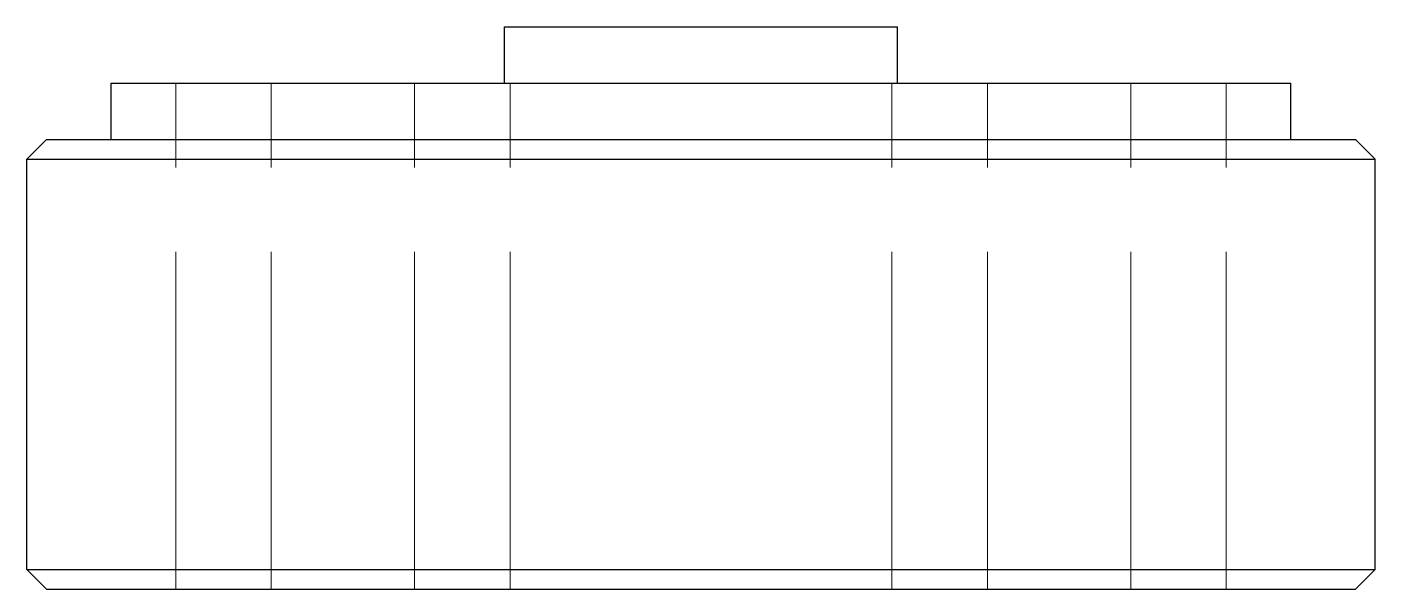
# Model space of a CAD drawing. Header units: millimetres. Extents: x -24 to 24, y -8 to 12.
import ezdxf

# ---------------------------------------------------------------- set-up
doc = ezdxf.new("R2010")
doc.units = ezdxf.units.MM
doc.linetypes.add('ACAD_ISO02W100', pattern=[15, 12, -3])
doc.layers.add('HIDDEN', color=7, linetype='ACAD_ISO02W100', lineweight=13)
doc.layers.add('VISIBLE', color=7, linetype='Continuous', lineweight=25)

msp = doc.modelspace()

# ---------------------------------------------------------------- linework, layer by layer
at = {"layer": 'HIDDEN'}
for p, q in [((-18.7, -8), (-18.7, 10)), ((-15.3, -8), (-15.3, 10)), ((-10.2, -8), (-10.2, 10)), ((-10.2, -8), (-10.2, 10)), ((-6.8, -8), (-6.8, 10)), ((-6.8, -8), (-6.8, 10)), ((6.8, -8), (6.8, 10)), ((6.8, -8), (6.8, 10)), ((10.2, -8), (10.2, 10)), ((10.2, -8), (10.2, 10)), ((15.3, -8), (15.3, 10)), ((18.7, -8), (18.7, 10))]:
    msp.add_line(p, q, dxfattribs=at)
for points in [[(7, 12), (6.824, 12), (6.307, 12), (5.473, 12), (4.364, 12), (3.037, 12), (1.558, 12), (0, 12), (-1.558, 12), (-3.037, 12), (-4.364, 12), (-5.473, 12), (-6.307, 12), (-6.824, 12), (-7, 12)], [(21, 10), (20.473, 10), (18.92, 10), (16.418, 10), (13.093, 10), (9.112, 10), (4.673, 10), (0, 10), (-4.673, 10), (-9.112, 10), (-13.093, 10), (-16.418, 10), (-18.92, 10), (-20.473, 10), (-21, 10)], [(-15.3, 10), (-15.343, 10), (-15.468, 10), (-15.671, 10), (-15.94, 10), (-16.262, 10), (-16.622, 10), (-17, 10), (-17.378, 10), (-17.738, 10), (-18.06, 10), (-18.329, 10), (-18.532, 10), (-18.657, 10), (-18.7, 10)], [(-18.7, 10), (-18.657, 10), (-18.532, 10), (-18.329, 10), (-18.06, 10), (-17.738, 10), (-17.378, 10), (-17, 10), (-16.622, 10), (-16.262, 10), (-15.94, 10), (-15.671, 10), (-15.468, 10), (-15.343, 10), (-15.3, 10)], [(-6.8, 10), (-6.843, 10), (-6.968, 10), (-7.171, 10), (-7.44, 10), (-7.762, 10), (-8.122, 10), (-8.5, 10), (-8.878, 10), (-9.238, 10), (-9.56, 10), (-9.829, 10), (-10.032, 10), (-10.157, 10), (-10.2, 10)], [(-10.2, 10), (-10.157, 10), (-10.032, 10), (-9.829, 10), (-9.56, 10), (-9.238, 10), (-8.878, 10), (-8.5, 10), (-8.122, 10), (-7.762, 10), (-7.44, 10), (-7.171, 10), (-6.968, 10), (-6.843, 10), (-6.8, 10)], [(-6.8, 10), (-6.843, 10), (-6.968, 10), (-7.171, 10), (-7.44, 10), (-7.762, 10), (-8.122, 10), (-8.5, 10), (-8.878, 10), (-9.238, 10), (-9.56, 10), (-9.829, 10), (-10.032, 10), (-10.157, 10), (-10.2, 10)], [(-10.2, 10), (-10.157, 10), (-10.032, 10), (-9.829, 10), (-9.56, 10), (-9.238, 10), (-8.878, 10), (-8.5, 10), (-8.122, 10), (-7.762, 10), (-7.44, 10), (-7.171, 10), (-6.968, 10), (-6.843, 10), (-6.8, 10)], [(7, 10), (6.824, 10), (6.307, 10), (5.473, 10), (4.364, 10), (3.037, 10), (1.558, 10), (0, 10), (-1.558, 10), (-3.037, 10), (-4.364, 10), (-5.473, 10), (-6.307, 10), (-6.824, 10), (-7, 10)], [(-7, 10), (-6.824, 10), (-6.307, 10), (-5.473, 10), (-4.364, 10), (-3.037, 10), (-1.558, 10), (0, 10), (1.558, 10), (3.037, 10), (4.364, 10), (5.473, 10), (6.307, 10), (6.824, 10), (7, 10)], [(10.2, 10), (10.157, 10), (10.032, 10), (9.829, 10), (9.56, 10), (9.238, 10), (8.878, 10), (8.5, 10), (8.122, 10), (7.762, 10), (7.44, 10), (7.171, 10), (6.968, 10), (6.843, 10), (6.8, 10)], [(6.8, 10), (6.843, 10), (6.968, 10), (7.171, 10), (7.44, 10), (7.762, 10), (8.122, 10), (8.5, 10), (8.878, 10), (9.238, 10), (9.56, 10), (9.829, 10), (10.032, 10), (10.157, 10), (10.2, 10)], [(10.2, 10), (10.157, 10), (10.032, 10), (9.829, 10), (9.56, 10), (9.238, 10), (8.878, 10), (8.5, 10), (8.122, 10), (7.762, 10), (7.44, 10), (7.171, 10), (6.968, 10), (6.843, 10), (6.8, 10)], [(6.8, 10), (6.843, 10), (6.968, 10), (7.171, 10), (7.44, 10), (7.762, 10), (8.122, 10), (8.5, 10), (8.878, 10), (9.238, 10), (9.56, 10), (9.829, 10), (10.032, 10), (10.157, 10), (10.2, 10)], [(18.7, 10), (18.657, 10), (18.532, 10), (18.329, 10), (18.06, 10), (17.738, 10), (17.378, 10), (17, 10), (16.622, 10), (16.262, 10), (15.94, 10), (15.671, 10), (15.468, 10), (15.343, 10), (15.3, 10)], [(15.3, 10), (15.343, 10), (15.468, 10), (15.671, 10), (15.94, 10), (16.262, 10), (16.622, 10), (17, 10), (17.378, 10), (17.738, 10), (18.06, 10), (18.329, 10), (18.532, 10), (18.657, 10), (18.7, 10)], [(23.3, 8), (22.716, 8), (20.993, 8), (18.217, 8), (14.527, 8), (10.109, 8), (5.185, 8), (0, 8), (-5.185, 8), (-10.109, 8), (-14.527, 8), (-18.217, 8), (-20.993, 8), (-22.716, 8), (-23.3, 8)], [(21, 8), (20.473, 8), (18.92, 8), (16.418, 8), (13.093, 8), (9.112, 8), (4.673, 8), (0, 8), (-4.673, 8), (-9.112, 8), (-13.093, 8), (-16.418, 8), (-18.92, 8), (-20.473, 8), (-21, 8)], [(-21, 8), (-20.473, 8), (-18.92, 8), (-16.418, 8), (-13.093, 8), (-9.112, 8), (-4.673, 8), (0, 8), (4.673, 8), (9.112, 8), (13.093, 8), (16.418, 8), (18.92, 8), (20.473, 8), (21, 8)], [(24, 7.3), (23.398, 7.3), (21.623, 7.3), (18.764, 7.3), (14.964, 7.3), (10.413, 7.3), (5.341, 7.3), (0, 7.3), (-5.341, 7.3), (-10.413, 7.3), (-14.964, 7.3), (-18.764, 7.3), (-21.623, 7.3), (-23.398, 7.3), (-24, 7.3)], [(24, -7.3), (23.398, -7.3), (21.623, -7.3), (18.764, -7.3), (14.964, -7.3), (10.413, -7.3), (5.341, -7.3), (0, -7.3), (-5.341, -7.3), (-10.413, -7.3), (-14.964, -7.3), (-18.764, -7.3), (-21.623, -7.3), (-23.398, -7.3), (-24, -7.3)], [(23.3, -8), (22.716, -8), (20.993, -8), (18.217, -8), (14.527, -8), (10.109, -8), (5.185, -8), (0, -8), (-5.185, -8), (-10.109, -8), (-14.527, -8), (-18.217, -8), (-20.993, -8), (-22.716, -8), (-23.3, -8)], [(-15.3, -8), (-15.343, -8), (-15.468, -8), (-15.671, -8), (-15.94, -8), (-16.262, -8), (-16.622, -8), (-17, -8), (-17.378, -8), (-17.738, -8), (-18.06, -8), (-18.329, -8), (-18.532, -8), (-18.657, -8), (-18.7, -8)], [(-18.7, -8), (-18.657, -8), (-18.532, -8), (-18.329, -8), (-18.06, -8), (-17.738, -8), (-17.378, -8), (-17, -8), (-16.622, -8), (-16.262, -8), (-15.94, -8), (-15.671, -8), (-15.468, -8), (-15.343, -8), (-15.3, -8)], [(-6.8, -8), (-6.843, -8), (-6.968, -8), (-7.171, -8), (-7.44, -8), (-7.762, -8), (-8.122, -8), (-8.5, -8), (-8.878, -8), (-9.238, -8), (-9.56, -8), (-9.829, -8), (-10.032, -8), (-10.157, -8), (-10.2, -8)], [(-10.2, -8), (-10.157, -8), (-10.032, -8), (-9.829, -8), (-9.56, -8), (-9.238, -8), (-8.878, -8), (-8.5, -8), (-8.122, -8), (-7.762, -8), (-7.44, -8), (-7.171, -8), (-6.968, -8), (-6.843, -8), (-6.8, -8)], [(-6.8, -8), (-6.843, -8), (-6.968, -8), (-7.171, -8), (-7.44, -8), (-7.762, -8), (-8.122, -8), (-8.5, -8), (-8.878, -8), (-9.238, -8), (-9.56, -8), (-9.829, -8), (-10.032, -8), (-10.157, -8), (-10.2, -8)], [(-10.2, -8), (-10.157, -8), (-10.032, -8), (-9.829, -8), (-9.56, -8), (-9.238, -8), (-8.878, -8), (-8.5, -8), (-8.122, -8), (-7.762, -8), (-7.44, -8), (-7.171, -8), (-6.968, -8), (-6.843, -8), (-6.8, -8)], [(10.2, -8), (10.157, -8), (10.032, -8), (9.829, -8), (9.56, -8), (9.238, -8), (8.878, -8), (8.5, -8), (8.122, -8), (7.762, -8), (7.44, -8), (7.171, -8), (6.968, -8), (6.843, -8), (6.8, -8)], [(6.8, -8), (6.843, -8), (6.968, -8), (7.171, -8), (7.44, -8), (7.762, -8), (8.122, -8), (8.5, -8), (8.878, -8), (9.238, -8), (9.56, -8), (9.829, -8), (10.032, -8), (10.157, -8), (10.2, -8)], [(10.2, -8), (10.157, -8), (10.032, -8), (9.829, -8), (9.56, -8), (9.238, -8), (8.878, -8), (8.5, -8), (8.122, -8), (7.762, -8), (7.44, -8), (7.171, -8), (6.968, -8), (6.843, -8), (6.8, -8)], [(6.8, -8), (6.843, -8), (6.968, -8), (7.171, -8), (7.44, -8), (7.762, -8), (8.122, -8), (8.5, -8), (8.878, -8), (9.238, -8), (9.56, -8), (9.829, -8), (10.032, -8), (10.157, -8), (10.2, -8)], [(18.7, -8), (18.657, -8), (18.532, -8), (18.329, -8), (18.06, -8), (17.738, -8), (17.378, -8), (17, -8), (16.622, -8), (16.262, -8), (15.94, -8), (15.671, -8), (15.468, -8), (15.343, -8), (15.3, -8)], [(15.3, -8), (15.343, -8), (15.468, -8), (15.671, -8), (15.94, -8), (16.262, -8), (16.622, -8), (17, -8), (17.378, -8), (17.738, -8), (18.06, -8), (18.329, -8), (18.532, -8), (18.657, -8), (18.7, -8)]]:
    msp.add_open_spline(points, degree=1, dxfattribs=at)
at = {"layer": 'VISIBLE'}
for p, q in [((-7, 10), (-7, 12)), ((7, 10), (7, 12)), ((-21, 8), (-21, 10)), ((21, 8), (21, 10)), ((-23.3, 8), (-24, 7.3)), ((24, 7.3), (23.3, 8)), ((-24, -7.3), (-24, 7.3)), ((24, -7.3), (24, 7.3)), ((-23.3, -8), (-24, -7.3)), ((24, -7.3), (23.3, -8))]:
    msp.add_line(p, q, dxfattribs=at)
for points in [[(-7, 12), (-6.824, 12), (-6.307, 12), (-5.473, 12), (-4.364, 12), (-3.037, 12), (-1.558, 12), (0, 12), (1.558, 12), (3.037, 12), (4.364, 12), (5.473, 12), (6.307, 12), (6.824, 12), (7, 12)], [(-21, 10), (-20.473, 10), (-18.92, 10), (-16.418, 10), (-13.093, 10), (-9.112, 10), (-4.673, 10), (0, 10), (4.673, 10), (9.112, 10), (13.093, 10), (16.418, 10), (18.92, 10), (20.473, 10), (21, 10)], [(-23.3, 8), (-22.716, 8), (-20.993, 8), (-18.217, 8), (-14.527, 8), (-10.109, 8), (-5.185, 8), (0, 8), (5.185, 8), (10.109, 8), (14.527, 8), (18.217, 8), (20.993, 8), (22.716, 8), (23.3, 8)], [(-24, 7.3), (-23.398, 7.3), (-21.623, 7.3), (-18.764, 7.3), (-14.964, 7.3), (-10.413, 7.3), (-5.341, 7.3), (0, 7.3), (5.341, 7.3), (10.413, 7.3), (14.964, 7.3), (18.764, 7.3), (21.623, 7.3), (23.398, 7.3), (24, 7.3)], [(-24, -7.3), (-23.398, -7.3), (-21.623, -7.3), (-18.764, -7.3), (-14.964, -7.3), (-10.413, -7.3), (-5.341, -7.3), (0, -7.3), (5.341, -7.3), (10.413, -7.3), (14.964, -7.3), (18.764, -7.3), (21.623, -7.3), (23.398, -7.3), (24, -7.3)], [(-23.3, -8), (-22.716, -8), (-20.993, -8), (-18.217, -8), (-14.527, -8), (-10.109, -8), (-5.185, -8), (0, -8), (5.185, -8), (10.109, -8), (14.527, -8), (18.217, -8), (20.993, -8), (22.716, -8), (23.3, -8)]]:
    msp.add_open_spline(points, degree=1, dxfattribs=at)

doc.saveas('drawing.dxf')
